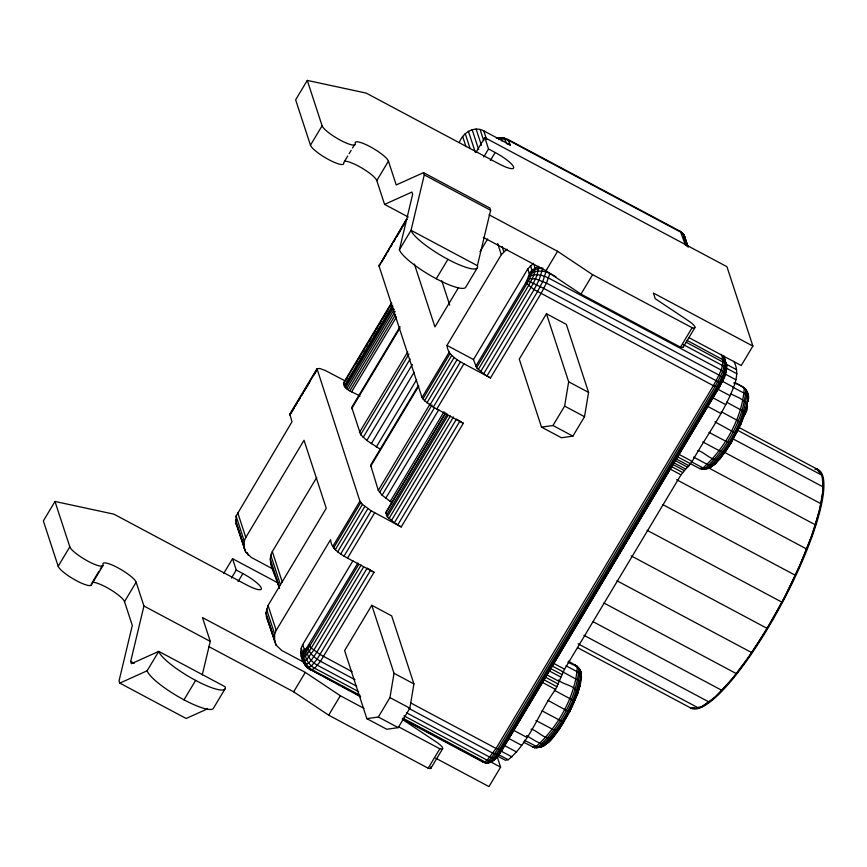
<?xml version="1.0" encoding="UTF-8"?>
<svg xmlns="http://www.w3.org/2000/svg" width="867" height="867" viewBox="0 0 867 867"><rect width="100%" height="100%" fill="white"/><g stroke="black" fill="none" stroke-linecap="round" stroke-linejoin="round"><path stroke-width="1.3" d="M273.224 569.142L251.311 557.459L245.719 552.181L236.052 523.711L236.095 516.071L291.984 421.785L289.827 414.058L316.997 368.703L319.771 368.508L325.331 370.502L344.871 380.786M401.204 526.941L394.377 522.79L456.476 419.14L463.314 423.291L401.204 526.941L371.195 510.804L362.449 504.399L359.924 501.18L316.997 368.703M359.859 396.273C354.896 392.22 344.026 390.833 343.538 382.856L391.147 303.396M380.483 449.366L366.806 440.469L360.661 434.67L351.72 407.338L400.023 326.718M463.314 423.291L433.294 407.154L424.548 400.749L422.023 397.53L379.031 265.996L406.265 219.719L407.241 219.329M392.187 502.871L382.087 495.198L378.305 490.375L370.621 465.167L418.241 385.707M406.265 219.719L379.031 265.996M394.377 522.79L387.3 516.743L385.75 512.592L445.096 413.548M733.872 361.344C738.37 369.602 736.928 378.912 733.558 387.235C723.49 413.852 705.814 436.643 692.191 461.417L678.926 454.341L501.917 750.183C498.124 756.501 491.708 765.734 483.157 762.18L402.277 719.057M724.975 374.468L719.263 387.419L501.917 750.183L496.054 748.449L410.416 702.79M357.908 562.976L306.799 647.822C305.607 655.279 311.372 661.857 317.463 665.303L356.716 686.231M691.281 461.688L702.996 467.931L708.556 468.462L714.473 464.549L720.51 458.253L731.239 442.809L740.927 424.18L744.655 414.155L742.152 410.622L726.503 402.115M577.541 647.649L690.891 708.079L698.65 708.079C714.495 700.785 725.365 686.588 736.441 673.67C753.694 651.225 768.52 627.069 781.98 602.186C794.963 577.238 806.603 551.564 815.413 524.838C819.705 508.788 825.351 492.142 822.144 475.354L817.548 469.372L738.814 427.388M244.201 548.659L244.245 541.019L245.805 537.432L304.024 440.263L326.263 508.3L268.044 605.469L265.941 612.893L266.44 616.697L276.107 645.167L281.699 650.445L303.623 662.128M279.131 588.487C277.57 576.49 265.779 563.778 272.336 551.575L316.693 477.544M274.59 641.645L274.644 634.005L276.194 630.417L330.533 539.718C331.367 549.223 340.2 553.926 347.504 558.131L374.045 572.285L320.497 661.293L314.699 668.24L310.689 670.224C302.485 665.206 297.999 653.295 302.735 644.56L352.945 560.754M580.857 675.371C582.862 667.579 572.914 665.022 567.961 662.16M524.394 740.245L537.919 747.17L543.338 746.173L547.576 743.095L553.623 736.798L558.933 729.776L569.5 712.143L577.639 693.784L580.316 684.464L578.018 680.237L562.39 671.676M683.12 344.524L722.374 365.451C731.119 370.588 721.799 381.177 719.263 387.419L713.4 385.685L534.105 289.589L528.707 285.341L526.182 282.122L529.39 274.178L527.84 268.835L533.498 263.308M730.447 393.748C740.385 398.614 753.011 402.169 744.536 415.228M366.849 718.645L378.315 717.031L389.966 697.599L394.019 673.301L371.78 605.264L344.611 650.608L366.849 718.645L386.747 729.255L398.224 727.641L409.863 708.209L413.917 683.911L391.678 615.873L371.78 605.264M541.507 427.138L552.973 425.524L564.623 406.092L568.676 381.794L546.438 313.756L519.268 359.101L541.507 427.138L561.404 437.748L572.881 436.134L584.521 416.702L588.574 392.404L566.335 324.366L546.438 313.756M747.278 402.656C752.318 392.849 742.336 385.067 733.688 382.986M542.84 267.892L539.133 279.9L534.105 289.589L483.645 373.796L486.994 375.953L490.484 377.947L540.932 293.729L546.459 283.097L549.906 273.495C543.468 270.211 534.484 269.778 529.173 275.381M546.622 269.637L542.85 281.352L537.453 291.745L486.994 375.953M565.978 665.758L577.682 672.001L581.226 676.162C575.428 702.552 562.477 729.342 541.669 747.007L534.538 747.766L523.332 742.098M579.546 685.981L579.958 683.597M580.077 685.895L581.464 677.896L580.879 671.557L579.655 670.158M725.701 371.076L725.278 373.471L726.633 365.755L723.858 356.153M746.855 405.041L748.113 397.606L747.365 395.981L744.58 393.445L732.875 387.202M306.799 647.822L305.878 648.798C303.45 656.362 308.002 664.588 314.699 668.24L358.71 691.703M92.639 582.299A19.302 4.021 30.9 0 1 110.423 589.603A19.302 4.021 30.9 0 1 124.512 601.633L132.293 625.454L119.061 680.844L119.798 683.109L147.119 670.809L158.759 651.377A38.603 8.041 30.9 0 0 195.639 680.4A38.603 8.041 30.9 0 0 225.095 686.74L158.759 651.377L131.437 663.678L130.7 661.413L143.933 606.011L136.152 582.201A19.302 4.021 30.9 0 0 117.717 567.69A19.302 4.021 30.9 0 0 102.989 564.515A19.302 4.021 30.9 0 1 88.261 561.35A19.302 4.021 30.9 0 1 69.815 546.839L54.989 501.473L113.913 514.164L246.586 584.9A19.302 4.021 30.9 0 0 261.314 588.075A19.302 4.021 30.9 0 0 242.879 573.564L236.247 570.031L232.54 558.684L223.632 573.542M202.271 674.873L210.269 641.385L202.488 617.575L305.303 672.391L340.33 695.746L364.021 708.382M477.208 268.011L465.568 287.443A38.603 8.041 30.9 0 1 431.918 276.356A38.603 8.041 30.9 0 1 399.405 249.739L412.638 194.349L411.901 192.084L384.58 204.384L376.787 180.574A19.302 4.021 30.9 0 0 362.709 168.534A19.302 4.021 30.9 0 0 344.914 161.229M475.918 152.484L484.816 137.615L488.522 148.961L495.165 152.494A19.302 4.021 30.9 0 1 513.6 167.006A19.302 4.021 30.9 0 1 498.872 163.83L366.199 93.094L307.276 80.414L322.101 125.769A19.302 4.021 30.9 0 0 340.536 140.281A19.302 4.021 30.9 0 0 355.264 143.456A19.302 4.021 30.9 0 1 370.003 146.621A19.302 4.021 30.9 0 1 388.438 161.132L396.219 184.953L423.54 172.641L424.277 174.917L411.045 230.308L399.405 249.739M477.381 265.67L411.045 230.308A38.603 8.041 30.9 0 0 447.914 259.331A38.603 8.041 30.9 0 0 477.381 265.67L490.614 210.28L489.877 208.015L423.54 172.641M305.878 648.798L305.108 649.361C301.868 656.818 305.282 666.094 312.391 669.92L359.968 695.291M497.625 756.122L505.363 760.24L508.203 759.741C530.279 741.567 538.96 711.915 555.584 689.417L564.558 669.183L680.996 474.845L692.191 461.417M547.977 700.363L569.5 712.143L577.021 694.673L579.329 687.173M580.316 684.464C575.688 700.904 567.657 716.207 558.196 730.35L554.035 730.014L535.925 720.488M726.253 370.751L723.381 378.76L718.776 387.614L498.85 754.377L496.325 754.496L492.965 753.25L408.52 708.22M746.921 404.423C740.125 426.727 729.049 448.25 712.956 465.265L707.613 464.571L693.567 457.082M744.298 414.87L747.202 405.919M501.95 749.717L498.85 754.377M542.103 710.886L560.18 720.466L562.965 721.463L564.384 720.9L558.196 730.35M731.271 442.343L725.831 451.219L723.978 452.043L719.209 450.677L702.812 441.932M305.108 649.361L304.534 649.459C301.456 655.474 302.605 663.222 307.503 667.926L311.416 665.997L317.084 659.202L370.556 570.291L367.207 568.134L316.748 652.352L311.177 660.372L308.663 663.049L305.011 664.848L301.131 655.788M736.712 432.46L744.655 414.155M302.735 644.56L304.209 649.09L302.106 656.525L303.396 661.218L306.615 659.624L313.767 650.163L363.533 567.105M406.677 712.869L489.931 757.259L495.003 758.235L497.864 755.591L494.483 758.668M721.214 411.706L738.055 420.777L740.884 423.519L730.762 443.004L725.094 451.805M580.381 681.202L581.226 676.162M488.89 762.678L494.027 760.175L496.022 757.552M526.67 735.639C538.797 743.008 546.123 749.456 554.186 735.574C548.312 743.908 537.334 729.971 531.027 729.125M712.956 465.265L715.665 463.412L721.073 457.017C715.199 465.362 704.232 451.414 697.924 450.569M698.108 707.407L701.88 706.746L715.362 696.949L731.499 679.771L749.175 656.395L767.197 628.412L784.332 597.721L799.417 566.411L811.425 536.63L819.532 510.392L823.184 489.497L822.144 475.354L816.476 468.949M746.227 408.628L748.113 397.606M54.989 501.473L43.35 520.915L58.176 566.27A19.302 4.021 30.9 0 0 76.61 580.782A19.302 4.021 30.9 0 0 91.338 583.957L98.881 571.375M307.276 80.414L295.636 99.846L310.462 145.201A19.302 4.021 30.9 0 0 328.896 159.712A19.302 4.021 30.9 0 0 343.625 162.888L347.732 156.027M58.176 566.27L69.815 546.839M310.462 145.201L322.101 125.769M100.247 569.088L102.306 565.663M349.108 153.741L351.157 150.305M352.533 148.019L354.581 144.594M91.263 585.117L102.902 565.685M124.512 601.633L136.152 582.201M376.787 180.574L388.438 161.132M289.762 414.99L316.932 369.645M294.195 407.999L290.803 413.667L289.827 414.058M295.549 405.734L296.915 403.458M298.27 401.193L300.307 397.79M301.673 395.525L303.027 393.26M304.382 390.995L309.822 381.924M313.897 375.118L315.935 371.726M381.426 262.408L386.183 254.475M387.538 252.199L388.904 249.934M390.941 246.531L392.296 244.266M393.651 242.001L395.016 239.736M397.053 236.333L401.8 228.4M403.166 226.124L404.521 223.859M459.326 142.502C462.805 132.879 473.956 125.531 483.797 130.874L510.327 145.027L507.867 139.392L504.193 138.026L498.742 137.961L504.193 138.026L506.631 143.64L510.327 145.027M343.462 383.788L391.765 303.168M345.879 380.169L347.266 377.86M355.546 364.042L356.922 361.734M358.992 358.288L360.369 355.979M362.439 352.522L364.508 349.065M365.896 346.767L367.272 344.459M369.342 341.013L370.718 338.704M372.788 335.247L374.858 331.79M376.245 329.493L377.622 327.184M379.692 323.738L381.068 321.429M383.138 317.972L387.972 309.909M389.348 307.612L391.418 304.154M344.21 386.053L392.513 305.444M344.622 386.758L392.924 306.149M231.446 578.029L236.247 570.031M345.467 387.668L393.076 308.197M483.732 156.96L488.522 148.961M346.67 388.698L394.29 309.237M348.166 389.792L395.092 311.481M349.845 390.865L395.385 314.862M238.089 581.562L242.879 573.564M351.579 391.862L396.436 317.008M490.364 160.493L495.165 152.494M351.623 408.736L399.925 328.116M183.988 699.832L195.639 680.4M436.274 278.762L447.914 259.331M359.404 432.546L407.707 351.937M360.661 434.67L408.953 354.05M363.186 437.369L410.102 359.057M366.806 440.469L412.345 364.454M458.502 287.584L434.941 326.913L414.372 264.012M479.982 251.723L487.612 238.999M371.282 443.741L414.058 372.344M224.921 689.07L213.282 708.512A38.603 8.041 30.9 0 1 179.632 697.426A38.603 8.041 30.9 0 1 147.119 670.809M376.3 446.982L416.323 380.19M370.523 466.565L418.826 385.956M490.484 377.947L463.943 363.793C456.627 359.588 447.805 354.885 446.971 345.38L501.31 254.692L506.967 249.165M332.755 546.524L359.924 501.18M422.023 397.53L449.193 352.186M333.589 547.944L360.759 502.589M422.858 398.95L450.027 353.606M335.28 549.743L362.449 504.399M424.548 400.749L451.718 355.405M337.697 551.802L364.855 506.458M426.965 402.808L454.124 357.464M378.305 490.375L430.054 404.011M340.677 553.991L367.846 508.647M429.945 404.997L457.115 359.653M379.562 492.499L432.004 404.976M344.026 556.148L371.195 510.804M433.294 407.154L460.464 361.81M382.087 495.198L434.53 407.674M347.504 558.131L374.674 512.787M436.773 409.137L463.943 363.793M385.707 498.297L438.832 409.625M483.645 373.796L476.568 367.749L473.501 359.534L527.84 268.835M390.183 501.581L444.002 411.749M385.717 513.058L445.746 412.865M386.465 515.323L447.177 413.982M475.734 366.329L526.182 282.122M358.743 564.395L308.11 648.733L305.173 652.244L303.147 653.241L301.174 648.158M387.3 516.743L448.011 415.401M476.568 367.749L527.017 283.531C529.889 278.199 533.985 271.761 530.301 265.725M361.116 565.046L309.291 651.301L305.433 655.929L302.756 657.251L300.621 651.984M388.98 518.542L450.385 416.041M478.248 369.548L528.707 285.341C531.753 279.033 537.302 271.653 533.877 264.446M391.396 520.601L453.495 416.962M480.665 371.607L533.487 283.162L537.226 274.741L538.7 266.288L531.785 270.266L529.325 273.376M208.568 646.457L293.664 691.823L305.303 672.391M545.95 270.753L557.589 251.322L592.605 274.676L692.115 327.726L680.465 347.168L580.966 294.108L545.95 270.753L483.309 237.363M397.725 524.947L459.824 421.308M293.664 691.823L328.68 715.177L340.33 695.746M580.966 294.108L592.605 274.676M328.68 715.177L428.19 768.227L439.829 748.795A12.81 2.666 30.9 0 0 437.976 743.127L402.96 719.773M430.932 768.227L442.582 748.795M683.218 347.158L694.857 327.726M679.609 453.203L719.296 386.953M497.257 756.913L500.606 767.154L488.966 786.586L435.657 758.17M484.816 137.615L726.947 266.711L752.881 346.085L741.242 365.527L689.124 337.74M689.135 465.817L675.87 458.741L678.926 454.341M724.357 376.462L724.725 373.33L720.986 369.949L548.518 277.993C542.558 275.142 534.657 272.845 528.707 276.876M577.021 694.673L577.639 693.784C576.674 685.288 563.442 685.168 558.435 680.042M719.534 459.152L726.123 450.341M496.325 757.715L499.891 752.924M552.647 737.698L559.237 728.898M529.39 274.178L535.102 269.464L541.507 268.011M722.98 379.865L722.861 377.936L718.927 375.053L546.459 283.097L535.568 278.849L528.025 278.578M740.483 424.635L740.884 423.519M573.586 703.18L573.987 702.075L571.169 699.333L554.316 690.262M711.612 466.348L710.236 467.627L707.114 468.18M706.713 468.798C728.074 449.745 745.046 420.007 747.018 391.234L743.875 387.549L735.259 382.661M713.574 464.029L716.467 461.927M715.665 463.412C711.363 467.031 705.391 471.193 699.593 468.538L677.376 456.736M486.951 763.036L490.787 761.139L499.273 749.912L716.619 387.148C721.398 377.687 729.364 366.448 723.522 355.676M495.22 759.037L490.679 761.822M539.816 747.354C561.187 728.291 578.148 698.564 580.121 669.79L576.978 666.105L568.362 661.207M548.768 741.957L543.338 746.173L541.257 746.541M540.217 746.725L536.489 747.939M207.516 708.848L186.134 718.483L119.798 683.109M379.096 265.064L380.071 264.673M343.538 382.856L344.502 382.466M731.239 442.809L727.077 441.91L708.989 432.34M496.412 138.395L500.281 137.69L501.906 140.953M703.386 469.383L705.326 469.036M699.593 468.538L702.996 467.931C724.66 448.77 742.358 417.677 744.222 388.6L742.282 386.4M701.436 469.22L704.806 468.624C726.351 449.561 743.951 418.653 745.804 389.738M694.337 708.079L691.595 708.079M532.696 747.083L536.099 746.487C557.763 727.315 575.46 696.234 577.324 667.157L575.385 664.956M534.538 747.766L537.919 747.17C559.464 728.117 577.064 697.198 578.918 668.294M485 762.862L488.576 762.743M498.514 139.088L505.147 139.099L508.842 140.487L681.31 232.443L684.106 235.087L688.225 247.106M815.023 469.372L817.548 469.372M721.257 383.452L543.869 288.473L527.169 280.366M736.17 433.576L714.874 421.817M507.867 139.392L680.346 231.348L682.903 233.581L687.087 246.412M752.881 346.085L653.382 293.035L655.235 298.703L690.262 322.058A12.81 2.666 30.9 0 1 692.115 327.726M424.277 174.917L490.614 210.28M489.042 214.778L557.589 251.322M687.141 340.428L724.411 360.585L726.383 363.847L726.492 369.494L726.633 365.755L723.696 356.77M686.133 342.216L724.584 362.98L726.535 366.037L722.861 377.936L717.876 387.527L497.745 754.615L492.51 760.89L487.167 760.196L403.914 715.806M725.56 363.837L736.625 369.732M549.906 273.495L555.855 276.671M725.863 367.879L736.917 373.775M724.823 373.85L735.877 379.746M721.398 380.754L733.558 387.235M384.58 204.384L408.27 217.01M717.963 389.261L730.122 395.753M725.82 404.694L712.555 397.617L707.656 406.385L720.921 413.461M737.438 430.195L822.144 475.354M732.648 438.691L823.325 487.026M724.411 452.281L821.049 503.803M568.676 381.794L588.574 392.404M708.036 467.584L815.413 524.838M674.483 460.214L687.748 467.291M673.28 462.479L685.439 468.971M564.623 406.092L584.521 416.702M671.892 463.953L684.052 470.434M446.971 345.38L473.501 359.534M671.481 466.544L682.546 472.439M669.942 468.949L680.996 474.845M676.672 479.733L806.711 549.071M552.973 425.524L572.881 436.134M662.952 504.681L795.375 575.298M647.161 530.311L781.98 602.186M631.187 555.888L767.197 628.412M616.936 580.76L751.754 652.645M604.006 603.053L736.441 673.67M593.158 621.737L722.016 690.435M583.935 635.305L709.206 702.097M578.148 643.834L698.65 708.079M553.504 663.288L564.558 669.183M552.03 665.921L563.084 671.806M549.635 668.013L561.794 674.493M548.605 670.559L560.765 677.051M546.112 674.472L559.378 681.549M545.083 677.019L558.348 684.096M557.058 686.783L543.793 679.706L542.319 682.34L555.584 689.417M232.54 558.684L277.863 582.852M526.854 737.362L513.589 730.285L508.441 738.283L521.706 745.36M394.019 673.301L413.917 683.911M504.496 745.555L516.656 752.036M352.132 671.719L320.096 654.509L311.351 648.104L308.836 644.885M500.996 751.05L512.05 756.945M498.243 754.442L508.203 759.741M389.966 697.599L409.863 708.209M354.993 679.685L320.497 661.293C314.981 657.966 308.544 653.404 307.807 646.489M489.942 761.475L500.606 767.154M402.787 718.125L484.859 761.876L486.68 762.57L488.966 760.901L497.745 749.294L715.102 386.53C719.643 377.156 727.868 366.177 722.731 355.459M321.614 675.469L309.714 669.129L360.65 696.862M323.987 676.737L334.695 682.448M337.079 683.716L339.452 684.984M341.836 686.252L348.967 690.056M354.917 693.221L359.675 695.757M403.686 719.231L419.151 727.467M421.525 728.735L432.232 734.447M434.605 735.715L441.747 739.518M444.121 740.786L454.828 746.498M457.212 747.766L467.909 753.477M470.293 754.745L481.001 760.446M398.376 726.698L439.829 748.795M378.315 717.031L398.224 727.641M143.933 606.011L210.269 641.385M130.7 661.413L134.255 663.298M370.556 570.291L374.045 572.285M306.55 666.853L308.663 668.37M681.939 232.497L684.106 235.087L687.889 246.629M680.346 231.348L685.504 245.274M684.312 237.829L685.114 238.75L684.865 236.843M482.182 761.085L483.157 762.18L484.859 761.876L487.167 760.196L496.054 748.449L713.4 385.685C717.984 376.235 726.308 365.148 721.149 354.321M743.875 387.549L747.777 393L748.069 401.063M576.978 666.105L579.037 669.465M683.185 234.036L683.987 235.857M270.732 562.813L279.38 588.151M236.052 523.711L237.059 526.063M266.44 616.697L276.107 645.167M685.537 240.029L687.629 246.445M483.797 130.874L486.647 139.609M480.09 129.486L483.764 140.714M476.124 129.075L481.423 145.288M472.136 129.671L478.66 149.623M468.418 131.231L475.354 152.429M465.221 133.648L470.12 148.615M502.134 246.586L503.77 251.582M462.761 136.758L466.023 146.74M497.636 243.464L501.31 254.692M441.747 280.724L449.724 305.119M272.336 551.575L282.404 582.386M270.786 555.173L280.431 584.694M270.233 558.998L279.467 587.241M237.656 512.484L245.805 537.432M268.044 605.469L276.194 630.417M236.095 516.071L244.245 541.019M266.483 609.057L274.644 634.005M247.323 552.691L248.135 555.183M235.542 519.907L243.703 544.855M265.941 612.893L274.091 637.841M237.558 527.234L245.719 552.181M430.747 766.818A12.81 2.666 30.9 0 1 428.19 768.227M683.315 346.345A12.81 2.666 30.9 0 1 680.465 347.168M816.931 469.199A135.122 30.833 -61.9 0 1 782.457 602.424A135.122 30.833 -61.9 0 1 690.37 707.743"/></g></svg>
